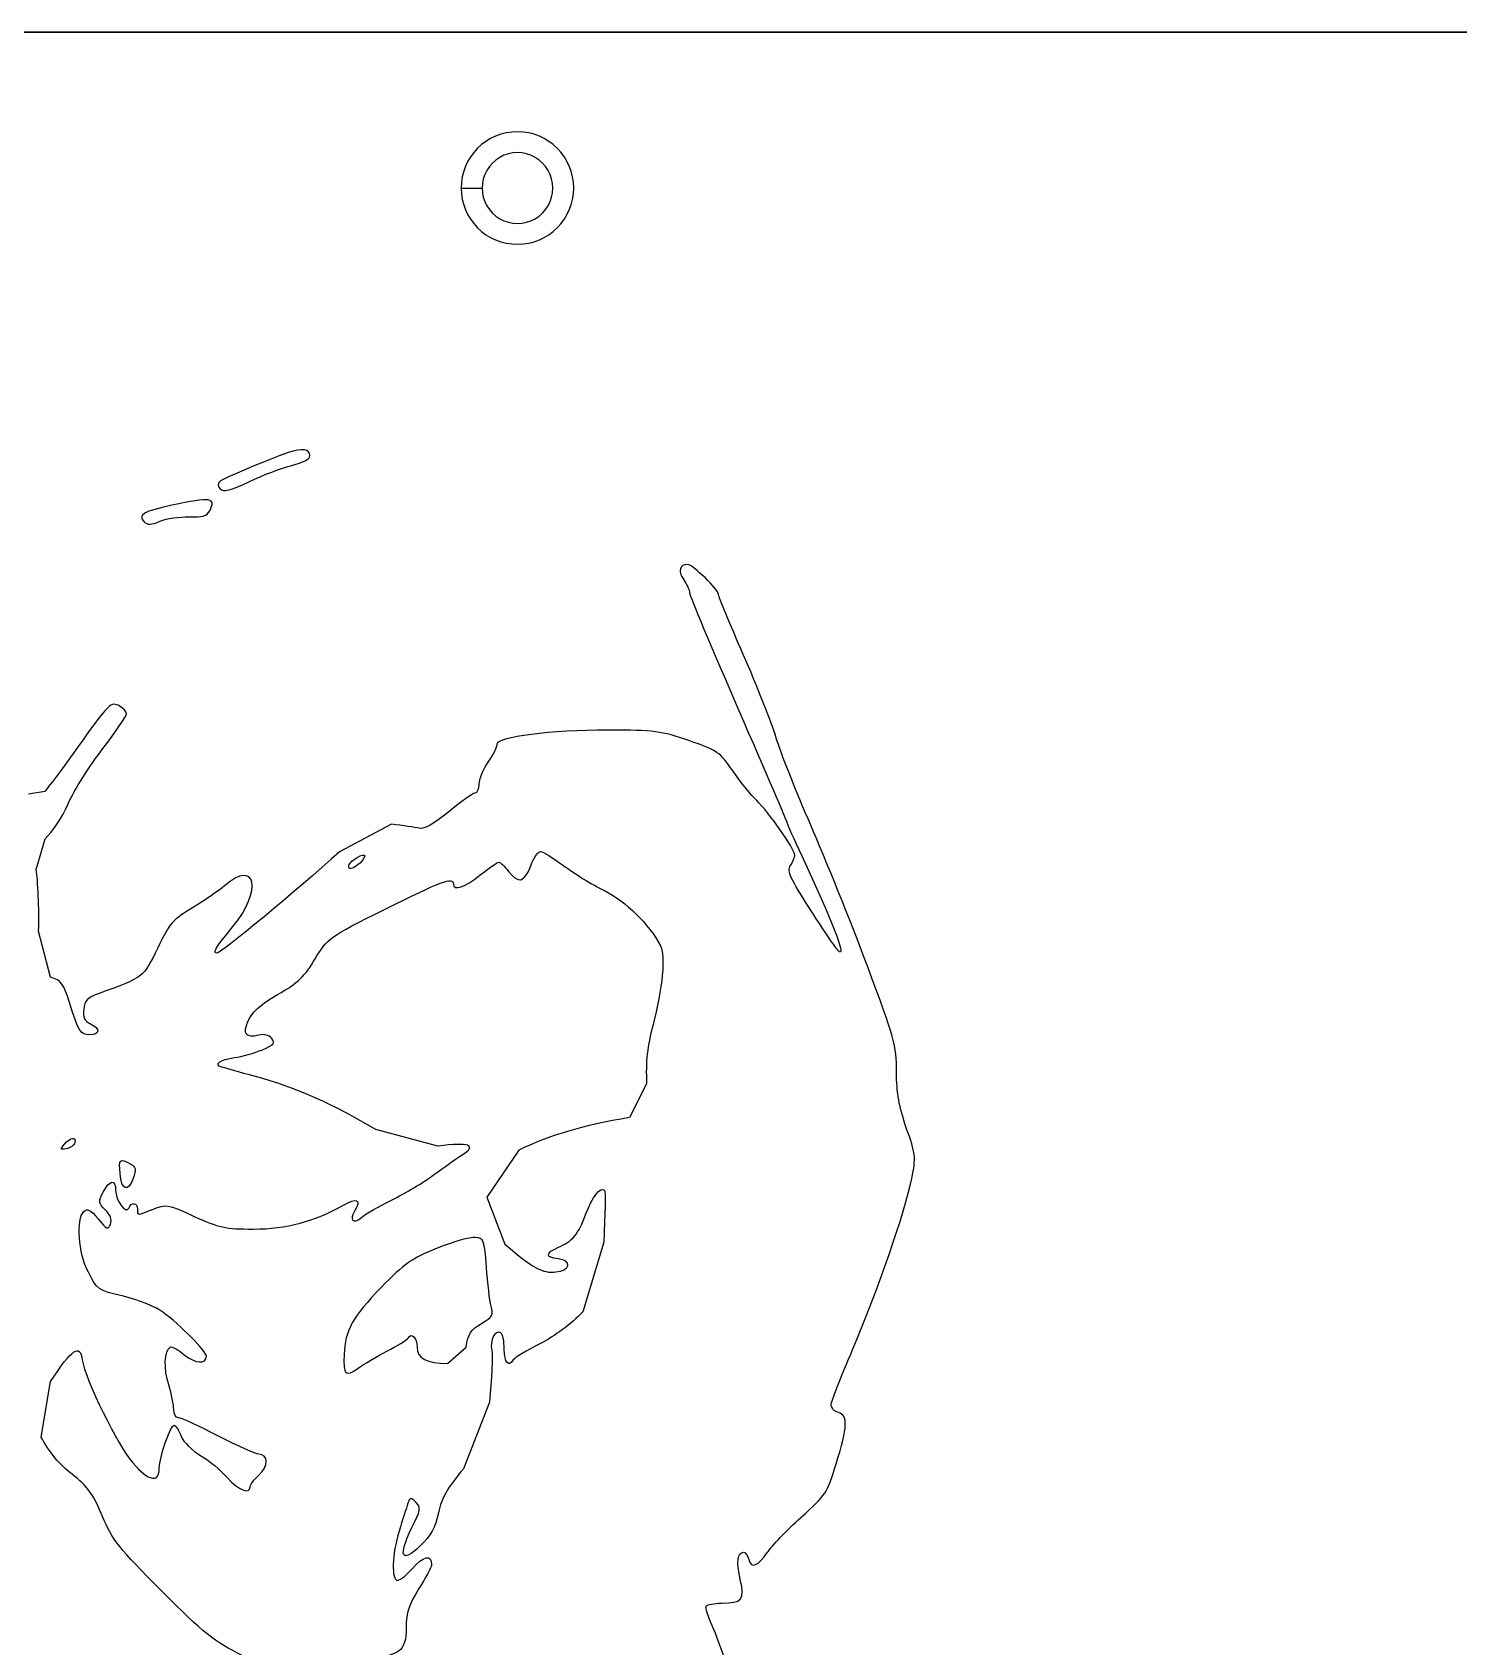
# Model space of a CAD drawing. Header units: centimetres. Extents: x 0 to 20, y 0 to 12.6.
# Drawn here: x 8.52 to 12.95, y 7.57 to 12.59 of the extents above; entities that cross this region are included whole.
import ezdxf

# ---------------------------------------------------------------- set-up
doc = ezdxf.new("R2010")
doc.units = ezdxf.units.CM
doc.layers.add('Part__Feature002', color=7, linetype='CONTINUOUS')
doc.layers.add('Sketch001', color=7, linetype='CONTINUOUS')

msp = doc.modelspace()

# ---------------------------------------------------------------- linework, layer by layer
at = {"layer": 'Part__Feature002', "color": 7}
for points in [[(19.293973, 12.59258), (0.75407, 12.59258)], [(19.293973, 12.59258), (19.293973, 12.59258), (0.75407, 12.59258)], [(0.75407, 12.59258), (19.293973, 12.59258)], [(0.75407, 12.59258), (19.293973, 12.59258)], [(9.848374, 12.108419), (9.913382, 12.108419)], [(9.848374, 12.108419), (9.913382, 12.108419)]]:
    msp.add_lwpolyline(points, dxfattribs=at)
for points in [[(9.913382, 12.108419)], [(9.913382, 12.108419)], [(10.133369, 12.108413)], [(10.133369, 12.108413)], [(10.133369, 12.108413)], [(10.133369, 12.108413)], [(10.198369, 12.108413)], [(10.198369, 12.108413)]]:
    msp.add_lwpolyline(points, close=True, dxfattribs=at)
for points in [[(10.023369, 12.283247), (9.926785, 12.283247), (9.848461, 12.204998), (9.848369, 12.108413)], [(10.023369, 12.283247), (9.926785, 12.283247), (9.848461, 12.204998), (9.848369, 12.108413)], [(10.198369, 12.108413), (10.198277, 12.204998), (10.119954, 12.283247), (10.023369, 12.283247)], [(10.198369, 12.108413), (10.198277, 12.204998), (10.119954, 12.283247), (10.023369, 12.283247)], [(9.968369, 12.203676), (9.934335, 12.184027), (9.913369, 12.147713), (9.913369, 12.108413)], [(9.968369, 12.203676), (9.934335, 12.184027), (9.913369, 12.147713), (9.913369, 12.108413)], [(9.968369, 12.203676), (9.934335, 12.184027), (9.913369, 12.147713), (9.913369, 12.108413)], [(9.968369, 12.203676), (9.934335, 12.184027), (9.913369, 12.147713), (9.913369, 12.108413)], [(10.078369, 12.203676), (10.044335, 12.223326), (10.002404, 12.223326), (9.968369, 12.203676)], [(10.078369, 12.203676), (10.044335, 12.223326), (10.002404, 12.223326), (9.968369, 12.203676)], [(10.078369, 12.203676), (10.044335, 12.223326), (10.002404, 12.223326), (9.968369, 12.203676)], [(10.078369, 12.203676), (10.044335, 12.223326), (10.002404, 12.223326), (9.968369, 12.203676)], [(10.133369, 12.108413), (10.133369, 12.147713), (10.112404, 12.184027), (10.078369, 12.203676)], [(10.133369, 12.108413), (10.133369, 12.147713), (10.112404, 12.184027), (10.078369, 12.203676)], [(10.133369, 12.108413), (10.133369, 12.147713), (10.112404, 12.184027), (10.078369, 12.203676)], [(10.133369, 12.108413), (10.133369, 12.147713), (10.112404, 12.184027), (10.078369, 12.203676)], [(9.848369, 12.108413), (9.848461, 12.011829), (9.926785, 11.93358), (10.023369, 11.93358)], [(9.848369, 12.108413), (9.848461, 12.011829), (9.926785, 11.93358), (10.023369, 11.93358)], [(9.913369, 12.108413), (9.913369, 12.069114), (9.934335, 12.0328), (9.968369, 12.013151)], [(9.913369, 12.108413), (9.913369, 12.069114), (9.934335, 12.0328), (9.968369, 12.013151)], [(9.913369, 12.108413), (9.913369, 12.069114), (9.934335, 12.0328), (9.968369, 12.013151)], [(9.913369, 12.108413), (9.913369, 12.069114), (9.934335, 12.0328), (9.968369, 12.013151)], [(10.023369, 11.93358), (10.119954, 11.93358), (10.198277, 12.011829), (10.198369, 12.108413)], [(10.023369, 11.93358), (10.119954, 11.93358), (10.198277, 12.011829), (10.198369, 12.108413)], [(10.078369, 12.013151), (10.112404, 12.0328), (10.133369, 12.069114), (10.133369, 12.108413)], [(10.078369, 12.013151), (10.112404, 12.0328), (10.133369, 12.069114), (10.133369, 12.108413)], [(10.078369, 12.013151), (10.112404, 12.0328), (10.133369, 12.069114), (10.133369, 12.108413)], [(10.078369, 12.013151), (10.112404, 12.0328), (10.133369, 12.069114), (10.133369, 12.108413)], [(9.968369, 12.013151), (10.002404, 11.993501), (10.044335, 11.993501), (10.078369, 12.013151)], [(9.968369, 12.013151), (10.002404, 11.993501), (10.044335, 11.993501), (10.078369, 12.013151)], [(9.968369, 12.013151), (10.002404, 11.993501), (10.044335, 11.993501), (10.078369, 12.013151)], [(9.968369, 12.013151), (10.002404, 11.993501), (10.044335, 11.993501), (10.078369, 12.013151)]]:
    msp.add_open_spline(points, degree=3, dxfattribs=at)
at = {"layer": 'Sketch001', "color": 7}
for points in [[(8.55431, 10.232663), (8.50351, 10.224761)], [(9.632399, 10.131063), (9.469839, 10.045268)], [(8.527216, 9.989952), (8.555439, 10.085908)], [(8.572372, 9.655801), (8.535119, 9.798041)], [(10.424879, 9.323908), (10.371821, 9.218921)], [(9.775768, 9.129739), (9.582728, 9.181668)], [(10.02751, 9.117321), (9.928168, 8.971694), (9.984612, 8.824939)], [(10.29167, 8.831712), (10.226194, 8.614966)], [(9.806248, 8.454663), (9.863821, 8.505463)], [(8.543021, 8.225499), (8.572372, 8.398219)], [(9.93607, 8.333872), (9.855919, 8.127286)]]:
    msp.add_lwpolyline(points, dxfattribs=at)
for points in [[(9.378399, 11.276886), (9.378399, 11.297206), (9.354692, 11.300592), (9.310665, 11.285917)], [(9.310665, 11.285917), (9.24519, 11.263339), (9.107465, 11.204637), (9.097305, 11.195606)], [(9.188745, 11.195606), (9.231643, 11.215926), (9.291474, 11.238503), (9.321954, 11.246406)], [(9.321954, 11.246406), (9.358079, 11.255437), (9.378399, 11.265597), (9.378399, 11.276886)], [(9.097305, 11.195606), (9.090532, 11.189961), (9.091661, 11.18093), (9.099562, 11.173028)], [(9.099563, 11.173028), (9.109723, 11.162868), (9.130043, 11.167383), (9.188745, 11.195606)], [(9.066825, 11.105294), (9.088274, 11.145934), (9.070212, 11.148192), (8.949421, 11.122228)], [(8.949421, 11.122228), (8.861368, 11.104166), (8.842177, 11.091748), (8.862497, 11.071428)], [(9.002479, 11.086103), (9.044248, 11.084974), (9.057794, 11.08836), (9.066825, 11.105294)], [(8.862497, 11.071428), (8.873785, 11.060139), (8.883945, 11.061268), (8.913297, 11.072557)], [(8.913297, 11.072557), (8.932488, 11.081588), (8.973128, 11.087232), (9.002479, 11.086103)], [(10.552443, 10.938219), (10.526479, 10.938219), (10.521963, 10.917899), (10.540025, 10.890806)], [(10.540025, 10.890806), (10.550185, 10.877259), (10.558088, 10.858068), (10.558088, 10.850166)], [(10.648399, 10.844521), (10.648399, 10.860326), (10.568248, 10.938219), (10.552443, 10.938219)], [(10.558088, 10.850166), (10.558088, 10.842263), (10.62695, 10.678574), (10.710488, 10.486663)], [(10.725163, 10.658254), (10.683394, 10.755339), (10.648399, 10.838877), (10.648399, 10.844521)], [(10.827892, 10.39861), (10.814345, 10.443766), (10.768061, 10.56117), (10.725163, 10.658254)], [(8.786861, 10.497952), (8.759768, 10.512628), (8.755252, 10.508112), (8.658168, 10.372646)], [(8.80831, 10.474246), (8.80831, 10.481019), (8.79815, 10.491179), (8.786861, 10.497952)], [(8.734932, 10.365872), (8.775572, 10.41893), (8.80831, 10.468601), (8.80831, 10.474246)], [(10.710488, 10.486663), (10.794025, 10.294752), (10.862888, 10.135579), (10.862888, 10.132192)], [(10.304088, 10.423446), (10.130239, 10.423446), (9.959777, 10.401997), (9.959777, 10.379419)], [(10.55583, 10.390708), (10.471163, 10.420059), (10.447457, 10.423446), (10.304088, 10.423446)], [(10.693554, 10.295881), (10.651785, 10.355712), (10.645012, 10.360228), (10.55583, 10.390708)], [(10.935137, 10.127677), (10.889981, 10.231534), (10.841439, 10.353454), (10.827892, 10.39861)], [(8.658168, 10.372646), (8.616399, 10.313943), (8.570114, 10.251854), (8.55431, 10.232663)], [(8.626559, 10.194281), (8.64575, 10.23605), (8.693163, 10.312814), (8.734932, 10.365872)], [(9.959777, 10.379419), (9.959777, 10.371517), (9.947359, 10.346681), (9.931554, 10.324103)], [(9.931554, 10.324103), (9.91575, 10.301526), (9.903332, 10.269917), (9.903332, 10.255241)], [(10.766932, 10.204441), (10.749999, 10.220246), (10.717261, 10.260886), (10.693554, 10.295881)], [(9.903332, 10.255241), (9.903332, 10.239437), (9.897688, 10.227019), (9.890914, 10.227019)], [(8.555439, 10.085908), (8.576888, 10.105099), (8.608496, 10.152512), (8.626559, 10.194281)], [(9.890914, 10.227019), (9.884141, 10.227019), (9.848017, 10.201054), (9.809634, 10.169446)], [(10.885465, 10.035108), (10.885465, 10.05317), (10.801928, 10.171703), (10.766932, 10.204441)], [(9.809634, 10.169446), (9.761092, 10.129934), (9.735128, 10.11413), (9.718194, 10.118646)], [(9.718194, 10.118646), (9.704648, 10.120902), (9.666265, 10.126548), (9.632399, 10.131063)], [(10.862888, 10.132192), (10.862888, 10.129935), (10.882079, 10.084779), (10.906914, 10.03285)], [(11.110114, 9.693054), (11.059314, 9.828521), (10.980292, 10.023819), (10.935137, 10.127677)], [(9.469839, 10.045268), (9.338888, 9.925606), (9.10295, 9.730308), (9.089403, 9.730308)], [(9.512737, 10.019303), (9.547732, 10.044139), (9.561279, 10.038494), (9.534185, 10.010272)], [(10.064763, 10.001241), (10.073794, 10.026077), (10.087341, 10.046397), (10.095243, 10.046397)], [(10.095243, 10.046397), (10.102017, 10.046397), (10.133625, 10.026077), (10.166363, 10.00237)], [(8.535119, 9.798041), (8.537375, 9.869161), (8.532862, 9.956086), (8.527216, 9.989952)], [(9.139074, 9.812717), (9.231643, 9.924477), (9.211323, 10.026077), (9.11311, 9.939152)], [(9.500319, 9.994468), (9.495803, 9.998983), (9.501448, 10.010272), (9.512737, 10.019303)], [(9.534185, 10.010272), (9.51951, 9.996726), (9.504834, 9.989952), (9.500319, 9.994468)], [(9.907848, 9.973019), (9.934941, 9.994468), (9.959777, 10.01253), (9.965421, 10.01253)], [(9.965421, 10.01253), (9.969937, 10.01253), (9.983483, 10.000112), (9.995901, 9.984308)], [(9.995901, 9.984308), (10.026381, 9.944797), (10.044443, 9.949312), (10.064763, 10.001241)], [(10.166363, 10.00237), (10.199101, 9.978663), (10.255545, 9.942539), (10.293928, 9.924477)], [(10.936265, 9.861259), (10.87079, 9.963988), (10.86063, 9.984308), (10.871919, 10.00237)], [(10.871919, 10.00237), (10.879821, 10.013659), (10.885465, 10.029463), (10.885465, 10.035108)], [(10.906914, 10.03285), (11.000612, 9.833037), (11.04351, 9.721277), (11.024319, 9.733694)], [(9.11311, 9.939152), (9.097305, 9.925606), (9.053279, 9.896254), (9.016025, 9.872548)], [(9.612079, 9.866903), (9.785928, 9.953828), (9.82431, 9.968503), (9.82431, 9.944797)], [(9.82431, 9.944797), (9.82431, 9.922219), (9.861563, 9.934637), (9.907848, 9.973019)], [(10.293928, 9.924477), (10.360532, 9.89061), (10.432781, 9.81949), (10.466648, 9.755143)], [(9.016025, 9.872548), (8.951679, 9.835294), (8.942648, 9.824006), (8.905394, 9.746112)], [(9.394203, 9.712246), (9.433714, 9.776592), (9.434843, 9.77885), (9.612079, 9.866903)], [(11.024319, 9.733694), (11.018674, 9.737081), (10.979163, 9.794654), (10.936265, 9.861259)], [(9.089403, 9.730308), (9.074728, 9.730308), (9.084888, 9.747241), (9.139074, 9.812717)], [(8.905394, 9.746112), (8.862497, 9.655801), (8.85911, 9.653543), (8.723643, 9.605001)], [(10.466648, 9.755143), (10.48471, 9.721277), (10.47455, 9.621934), (10.44407, 9.50453)], [(9.277928, 9.601614), (9.341145, 9.637739), (9.363723, 9.659188), (9.394203, 9.712246)], [(11.201554, 9.361161), (11.201554, 9.442441), (11.19591, 9.46389), (11.110114, 9.693054)], [(8.631074, 9.576779), (8.613012, 9.635481), (8.606239, 9.644512), (8.572372, 9.655801)], [(8.723643, 9.605001), (8.68639, 9.591454), (8.677359, 9.582423), (8.675101, 9.55533)], [(9.186488, 9.519206), (9.196648, 9.54517), (9.222612, 9.568877), (9.277928, 9.601614)], [(8.694292, 9.476308), (8.664941, 9.476308), (8.658168, 9.487597), (8.631074, 9.576779)], [(8.675101, 9.55533), (8.672844, 9.529366), (8.677358, 9.519206), (8.69655, 9.510174)], [(8.69655, 9.510174), (8.72703, 9.495499), (8.725901, 9.476308), (8.694293, 9.476308)], [(9.219225, 9.475179), (9.178585, 9.465019), (9.168425, 9.477436), (9.186488, 9.519206)], [(10.44407, 9.50453), (10.427137, 9.442441), (10.421492, 9.393899), (10.424879, 9.323908)], [(9.259865, 9.465019), (9.250834, 9.475179), (9.236159, 9.479694), (9.219225, 9.475179)], [(9.230514, 9.430023), (9.266639, 9.444699), (9.271154, 9.450343), (9.259865, 9.465019)], [(9.104079, 9.375837), (9.078114, 9.383739), (9.099563, 9.399543), (9.14359, 9.405188)], [(9.14359, 9.405188), (9.167297, 9.408574), (9.205679, 9.419863), (9.230514, 9.430023)], [(9.209065, 9.346486), (9.159394, 9.360032), (9.111981, 9.373579), (9.104079, 9.375837)], [(9.582728, 9.181668), (9.457421, 9.257303), (9.330985, 9.313748), (9.209065, 9.346486)], [(11.232034, 9.187312), (11.209457, 9.252788), (11.201554, 9.294557), (11.201554, 9.361161)], [(10.371821, 9.218921), (10.227323, 9.195214), (10.116692, 9.162477), (10.02751, 9.117321)], [(11.248968, 9.029268), (11.262514, 9.097001), (11.261385, 9.104903), (11.232034, 9.187312)], [(8.620914, 9.121837), (8.602852, 9.11845), (8.601723, 9.120707), (8.61527, 9.136512)], [(8.61527, 9.136512), (8.633332, 9.157961), (8.653652, 9.160219), (8.648008, 9.141028)], [(8.648008, 9.141028), (8.644621, 9.133126), (8.633332, 9.124094), (8.620914, 9.121837)], [(9.851403, 9.102646), (9.899945, 9.133126), (9.872852, 9.143286), (9.775768, 9.129739)], [(8.78799, 9.045072), (8.784603, 9.090228), (8.78686, 9.092486), (8.819599, 9.075552)], [(9.762221, 9.040557), (9.79383, 9.063134), (9.833341, 9.091357), (9.851403, 9.102646)], [(8.82863, 9.029268), (8.812825, 8.985241), (8.792505, 8.993143), (8.78799, 9.045072)], [(8.819599, 9.075552), (8.837661, 9.065392), (8.83879, 9.058619), (8.82863, 9.029268)], [(9.632399, 8.962663), (9.673039, 8.982983), (9.731741, 9.017979), (9.762221, 9.040557)], [(8.742834, 8.931054), (8.721385, 8.953632), (8.720256, 8.957019), (8.736061, 8.987499)], [(8.736061, 8.987499), (8.756381, 9.025881), (8.774443, 9.028139), (8.774443, 8.993143)], [(8.774443, 8.993143), (8.774443, 8.960406), (8.807181, 8.916379), (8.815083, 8.937828)], [(10.236354, 8.919766), (10.255545, 8.972823), (10.28151, 9.005561), (10.293928, 8.993143)], [(10.293928, 8.993143), (10.297314, 8.990886), (10.296184, 8.917508), (10.291671, 8.831712)], [(11.066088, 8.499819), (11.142852, 8.680441), (11.227519, 8.924281), (11.248968, 9.029268)], [(8.675101, 8.926539), (8.68639, 8.937828), (8.695421, 8.933312), (8.720256, 8.903961)], [(8.815083, 8.937828), (8.824114, 8.957019), (8.842177, 8.954761), (8.842177, 8.934441)], [(8.842177, 8.934441), (8.842177, 8.914121), (8.841047, 8.914121), (8.890719, 8.934441)], [(8.890719, 8.934441), (8.93023, 8.950246), (8.934745, 8.950246), (9.018283, 8.911863)], [(9.203421, 8.872352), (9.305021, 8.872352), (9.393074, 8.896059), (9.482257, 8.946859)], [(9.482257, 8.946859), (9.524025, 8.970566), (9.538701, 8.963792), (9.518381, 8.929926)], [(9.538701, 8.908477), (9.54999, 8.918637), (9.591759, 8.942343), (9.632399, 8.962663)], [(8.689776, 8.738014), (8.658168, 8.797846), (8.651394, 8.902832), (8.675101, 8.926539)], [(8.720256, 8.903961), (8.74735, 8.871223), (8.750736, 8.868966), (8.758639, 8.887028)], [(8.758639, 8.887028), (8.763154, 8.901703), (8.758639, 8.916379), (8.742834, 8.931054)], [(9.018283, 8.911863), (9.096177, 8.876868), (9.114239, 8.872352), (9.203421, 8.872352)], [(9.518381, 8.929926), (9.49919, 8.900574), (9.513865, 8.885899), (9.538701, 8.908477)], [(10.150559, 8.815908), (10.194585, 8.83397), (10.212648, 8.855419), (10.236354, 8.919766)], [(9.892043, 8.846388), (9.876239, 8.847517), (9.823181, 8.832841), (9.77351, 8.812521)], [(9.927039, 8.753819), (9.920265, 8.839614), (9.919137, 8.84413), (9.892043, 8.846388)], [(9.77351, 8.812521), (9.695617, 8.782041), (9.67191, 8.765108), (9.60079, 8.69173)], [(9.984612, 8.824939), (10.073794, 8.749303), (10.100888, 8.734628), (10.142657, 8.739143)], [(10.14943, 8.779783), (10.10879, 8.784299), (10.109919, 8.797846), (10.15056, 8.815908)], [(8.799279, 8.663508), (8.717999, 8.682699), (8.71687, 8.683828), (8.689776, 8.738014)], [(9.941714, 8.633028), (9.937199, 8.649961), (9.930425, 8.704148), (9.927039, 8.753819)], [(10.142657, 8.739143), (10.188941, 8.743659), (10.194585, 8.775268), (10.14943, 8.779783)], [(9.60079, 8.69173), (9.510479, 8.599161), (9.487901, 8.558521), (9.484514, 8.482886)], [(8.921199, 8.613837), (8.89975, 8.63077), (8.844434, 8.652219), (8.799279, 8.663508)], [(9.911234, 8.578841), (9.94623, 8.599161), (9.949617, 8.605934), (9.941714, 8.633028)], [(9.056665, 8.477241), (9.056665, 8.491917), (8.975385, 8.574326), (8.921199, 8.613837)], [(10.226194, 8.614966), (10.191199, 8.577712), (10.13927, 8.53933), (10.092985, 8.515623)], [(9.617723, 8.493046), (9.649332, 8.50885), (9.678683, 8.526912), (9.683199, 8.533686)], [(9.683199, 8.533686), (9.694488, 8.551748), (9.711421, 8.534815), (9.711421, 8.505463)], [(9.863821, 8.505463), (9.870594, 8.547232), (9.878497, 8.55965), (9.911234, 8.578841)], [(9.972194, 8.54949), (9.954132, 8.560779), (9.93607, 8.525783), (9.943972, 8.495303)], [(9.982354, 8.49869), (9.982354, 8.523526), (9.977839, 8.546103), (9.972194, 8.54949)], [(8.572372, 8.398219), (8.638976, 8.500948), (8.663812, 8.516752), (8.670585, 8.465952)], [(8.939261, 8.388059), (8.923457, 8.43773), (8.925714, 8.494174), (8.943777, 8.505463)], [(8.943777, 8.505463), (8.949421, 8.50885), (8.968612, 8.497561), (8.987803, 8.481757)], [(8.987803, 8.481757), (9.02167, 8.453534), (9.056665, 8.451277), (9.056665, 8.477241)], [(9.484514, 8.482886), (9.481128, 8.419668), (9.48903, 8.410637), (9.528541, 8.439988)], [(9.528541, 8.439988), (9.545474, 8.452406), (9.586114, 8.476112), (9.617723, 8.493046)], [(9.711421, 8.505463), (9.711421, 8.470468), (9.740772, 8.454663), (9.806248, 8.454663)], [(9.943972, 8.495303), (9.947359, 8.47837), (9.943972, 8.406121), (9.93607, 8.333872)], [(10.010577, 8.465952), (9.995901, 8.441117), (9.982354, 8.456921), (9.982354, 8.49869)], [(10.092985, 8.515623), (10.052345, 8.495303), (10.015092, 8.472726), (10.010577, 8.465952)], [(10.998354, 8.32597), (10.998354, 8.335001), (11.028834, 8.414023), (11.066088, 8.499819)], [(8.670585, 8.465952), (8.679616, 8.406121), (8.782345, 8.197277), (8.827501, 8.145348)], [(8.955065, 8.311294), (8.955065, 8.324841), (8.948292, 8.359837), (8.939261, 8.388059)], [(8.969741, 8.28533), (8.961839, 8.28533), (8.955065, 8.296619), (8.955065, 8.311294)], [(9.093919, 8.228886), (9.032959, 8.260494), (8.977643, 8.28533), (8.969741, 8.28533)], [(11.020932, 8.302263), (11.008514, 8.30565), (10.998354, 8.316939), (10.998354, 8.32597)], [(11.014159, 8.14309), (11.050283, 8.259366), (11.051412, 8.292103), (11.020932, 8.302263)], [(8.90991, 8.129543), (8.90991, 8.161152), (8.944905, 8.262752), (8.956194, 8.262752)], [(8.956194, 8.262752), (8.96071, 8.262752), (8.969741, 8.248077), (8.977643, 8.228886)], [(8.638976, 8.110352), (8.600594, 8.139703), (8.567856, 8.179214), (8.543021, 8.225499)], [(8.977643, 8.228886), (8.985545, 8.209694), (9.01151, 8.18373), (9.039732, 8.167926)], [(9.219225, 8.172441), (9.211323, 8.172441), (9.154879, 8.198406), (9.093919, 8.228886)], [(8.827501, 8.145348), (8.878301, 8.087774), (8.90991, 8.08213), (8.90991, 8.129543)], [(9.039732, 8.167926), (9.065697, 8.152121), (9.10295, 8.121641), (9.122141, 8.099063)], [(9.220354, 8.108094), (9.250834, 8.135188), (9.249705, 8.172441), (9.219224, 8.172441)], [(10.904657, 7.976014), (10.98255, 8.046006), (10.987065, 8.052779), (11.014159, 8.14309)], [(8.732674, 7.98053), (8.704452, 8.049392), (8.687519, 8.07197), (8.638976, 8.110352)], [(9.122141, 8.099063), (9.156008, 8.06181), (9.192132, 8.046006), (9.192132, 8.070841)], [(9.192132, 8.070841), (9.192132, 8.076486), (9.20455, 8.093419), (9.220354, 8.108094)], [(9.855919, 8.127286), (9.80399, 8.066326), (9.788185, 8.038103), (9.778025, 7.99069)], [(9.708034, 8.023428), (9.69223, 8.038103), (9.688843, 8.038103), (9.684328, 8.024557)], [(8.917812, 7.74685), (8.783474, 7.881188), (8.765412, 7.904894), (8.732674, 7.98053)], [(9.684328, 8.024557), (9.682071, 8.015526), (9.669652, 7.98053), (9.659492, 7.946663)], [(9.694488, 7.942148), (9.72271, 7.999721), (9.723839, 8.006494), (9.708034, 8.023428)], [(9.778025, 7.99069), (9.767865, 7.944406), (9.754319, 7.91957), (9.720452, 7.886832)], [(9.659492, 7.946663), (9.635785, 7.875543), (9.630141, 7.792006), (9.647074, 7.780717)], [(9.720452, 7.886832), (9.662879, 7.831517), (9.65159, 7.855223), (9.694488, 7.942148)], [(10.800799, 7.867641), (10.813217, 7.886832), (10.859501, 7.935374), (10.904657, 7.976014)], [(9.695617, 7.815712), (9.730612, 7.856352), (9.756577, 7.861997), (9.756577, 7.829259)], [(9.756577, 7.829259), (9.756577, 7.822486), (9.738514, 7.788619), (9.717065, 7.754752)], [(10.716132, 7.782974), (10.703714, 7.83829), (10.707101, 7.867641), (10.726292, 7.867641)], [(10.726292, 7.867641), (10.731937, 7.867641), (10.73871, 7.857481), (10.742097, 7.845063)], [(10.742097, 7.845063), (10.749999, 7.815712), (10.771448, 7.824743), (10.800799, 7.867641)], [(9.647074, 7.780717), (9.653848, 7.77733), (9.675297, 7.793134), (9.695617, 7.815712)], [(10.65743, 7.709597), (10.722905, 7.709597), (10.730808, 7.719757), (10.716132, 7.782974)], [(9.169554, 7.545908), (9.079243, 7.591063), (9.049892, 7.61477), (8.917812, 7.74685)], [(9.717065, 7.754752), (9.685457, 7.703952), (9.677554, 7.681374), (9.677554, 7.633961)], [(10.628079, 7.641863), (10.614532, 7.668957), (10.607759, 7.69605), (10.610017, 7.700566)], [(10.610017, 7.700566), (10.613403, 7.705081), (10.634852, 7.709597), (10.65743, 7.709597)], [(9.677554, 7.633961), (9.677554, 7.558326), (9.658363, 7.544779), (9.536443, 7.534619)], [(10.673234, 7.518814), (10.660817, 7.558326), (10.640497, 7.613641), (10.628079, 7.641863)]]:
    msp.add_open_spline(points, degree=3, dxfattribs=at)

doc.saveas('drawing.dxf')
